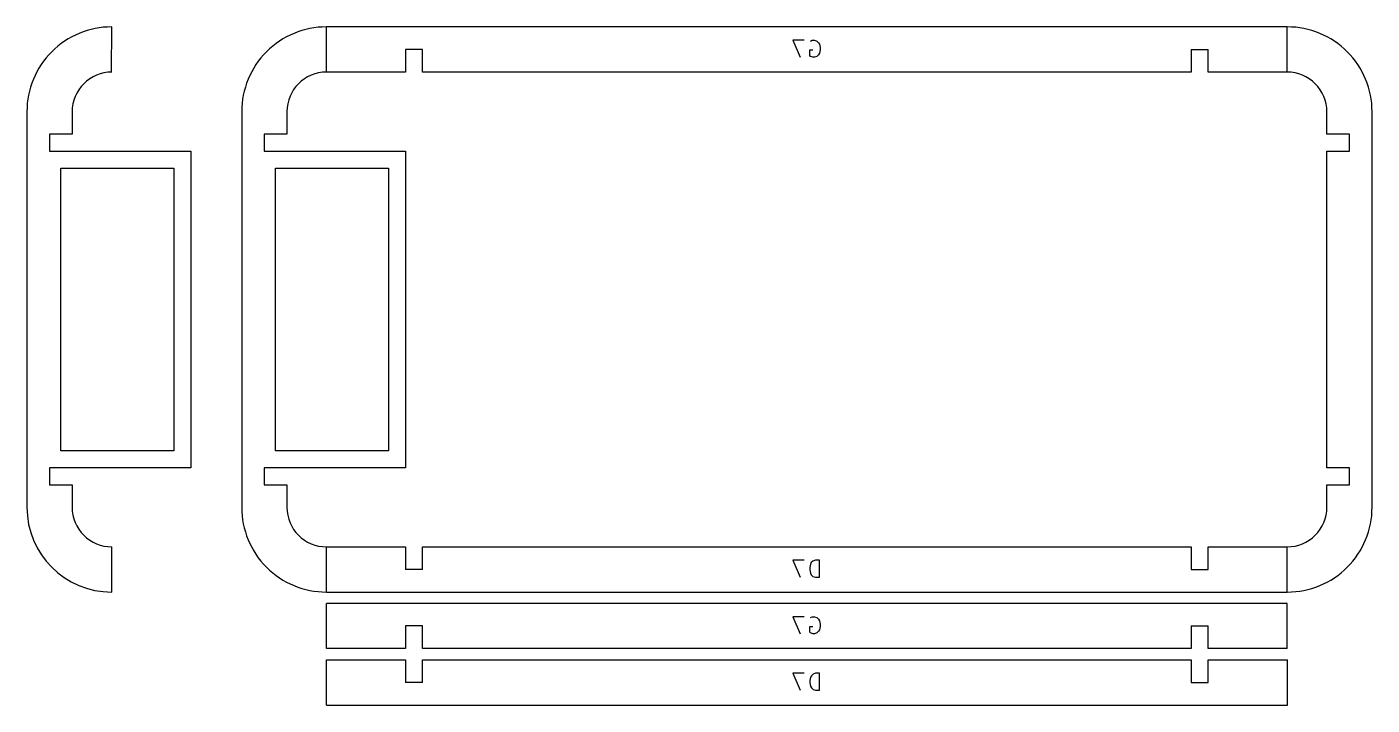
# Model space of a CAD drawing. Extents: x -23 to 215, y -135 to -15.
import ezdxf

# ---------------------------------------------------------------- set-up
doc = ezdxf.new("R2010")
doc.units = 0
doc.layers.add('BLACK', color=7, linetype='CONTINUOUS')

msp = doc.modelspace()

# ---------------------------------------------------------------- linework, layer by layer
at = {"layer": 'BLACK', "linetype": 'CONTINUOUS'}
for p, q in [((-8.011815, -22.999974), (-7.999992, -15.000003)), ((29.988168, -22.999971), (29.999991, -15)), ((199.999995, -15.000001), (29.999991, -15)), ((200, -22.999967), (199.999989, -15)), ((43.999993, -19.000001), (43.999993, -23.000001)), ((46.999993, -19.000001), (43.999993, -19.000001)), ((46.999993, -23.000001), (46.999993, -19.000001)), ((114.499994, -17.368353), (112.499994, -17.368353)), ((112.499994, -17.368353), (113.785708, -20.368353)), ((115.642851, -17.51121), (115.928566, -17.368353)), ((115.928566, -17.368353), (116.357137, -17.368353)), ((116.357137, -17.368353), (116.785708, -17.51121)), ((116.785708, -17.51121), (117.071423, -17.796924)), ((117.071423, -17.796924), (117.21428, -18.082638)), ((117.21428, -18.082638), (117.357137, -18.654067)), ((117.357137, -18.654067), (117.357137, -19.082638)), ((182.999993, -19.000004), (185.999993, -19.000004)), ((182.999993, -19.000004), (182.999993, -23.000004)), ((186, -22.999966), (185.999993, -19.000004)), ((115.499994, -20.082638), (115.499994, -19.082638)), ((115.499994, -19.082638), (116.071423, -19.082638)), ((115.642851, -20.225496), (115.499994, -20.082638)), ((116.071423, -20.368353), (115.642851, -20.225496)), ((116.357137, -20.368353), (116.071423, -20.368353)), ((116.785708, -20.225496), (116.357137, -20.368353)), ((117.071423, -19.939781), (116.785708, -20.225496)), ((117.21428, -19.654067), (117.071423, -19.939781)), ((117.357137, -19.082638), (117.21428, -19.654067)), ((43.999993, -23.000001), (29.988168, -22.999971)), ((182.999993, -23.000004), (46.999993, -23.000001)), ((199.999985, -22.999967), (186, -22.999966)), ((-22.99999, -29.999987), (-22.999994, -100)), ((-15.000022, -30.000003), (-14.999984, -34.000002)), ((14.999993, -29.999984), (14.999989, -99.999997)), ((22.999961, -30), (22.999999, -33.999999)), ((206.999983, -33.999992), (207.000014, -30.000003)), ((214.999989, -99.999969), (214.999988, -30.000001)), ((-14.999984, -34.000002), (-18.999984, -34.000002)), ((-18.999984, -34.000002), (-18.999984, -37.000002)), ((22.999999, -33.999999), (18.999999, -33.999999)), ((18.999999, -33.999999), (18.999999, -36.999999)), ((210.999983, -33.999992), (206.999983, -33.999992)), ((210.999983, -36.999992), (210.999983, -33.999992)), ((-18.999984, -37.000002), (6, -37)), ((6, -37), (5.999994, -93.000002)), ((18.999999, -36.999999), (43.999983, -36.999997)), ((43.999983, -36.999997), (43.999977, -92.999999)), ((206.999977, -92.999994), (206.999983, -36.999992)), ((206.999983, -36.999992), (210.999983, -36.999992)), ((-17, -40), (3, -40)), ((-17, -90), (-17, -40)), ((3, -40), (3, -90)), ((20.999983, -39.999997), (40.999983, -39.999997)), ((20.999983, -89.999997), (20.999983, -39.999997)), ((40.999983, -39.999997), (40.999983, -89.999997)), ((3, -90), (-17, -90)), ((40.999983, -89.999997), (20.999983, -89.999997)), ((5.999994, -93.000002), (-18.99999, -93.000004)), ((-18.99999, -93.000004), (-18.99999, -96.000004)), ((43.999977, -92.999999), (18.999993, -93.000001)), ((18.999993, -93.000001), (18.999993, -96.000001)), ((210.999977, -92.999994), (206.999977, -92.999994)), ((210.999977, -95.999994), (210.999977, -92.999994)), ((-18.99999, -96.000004), (-14.99999, -96.000004)), ((-14.99999, -96.000004), (-15.000021, -99.999993)), ((18.999993, -96.000001), (22.999993, -96.000001)), ((22.999993, -96.000001), (22.999962, -99.99999)), ((206.999977, -95.999994), (210.999977, -95.999994)), ((207.000015, -99.999993), (206.999977, -95.999994)), ((-7.999994, -115.000002), (-8.000005, -107.000035)), ((29.98816, -107.000026), (43.988145, -107.000027)), ((29.999989, -114.999999), (29.999978, -107.000032)), ((43.988145, -107.000027), (43.988152, -110.999989)), ((46.988152, -110.999989), (46.988152, -106.999989)), ((46.988152, -106.999989), (182.988152, -106.999992)), ((182.988152, -106.999992), (182.988152, -110.999992)), ((185.988152, -106.999992), (199.999977, -107.000022)), ((185.988152, -110.999992), (185.988152, -106.999992)), ((199.999987, -114.999988), (199.999976, -107.000021)), ((114.499994, -109.368353), (112.499994, -109.368353)), ((112.499994, -109.368353), (113.785708, -112.368353)), ((116.499994, -109.368353), (116.071423, -109.51121)), ((117.21428, -109.368353), (116.499994, -109.368353)), ((117.21428, -112.368353), (117.21428, -109.368353)), ((46.988152, -110.999989), (43.988152, -110.999989)), ((115.642851, -110.082638), (115.499994, -110.654067)), ((115.499994, -110.654067), (115.499994, -111.082638)), ((115.499994, -111.082638), (115.642851, -111.654067)), ((115.785708, -109.796924), (115.642851, -110.082638)), ((115.642851, -111.654067), (115.785708, -111.939781)), ((116.071423, -109.51121), (115.785708, -109.796924)), ((182.988152, -110.999992), (185.988152, -110.999992)), ((115.785708, -111.939781), (116.071423, -112.225496)), ((116.071423, -112.225496), (116.499994, -112.368353)), ((116.499994, -112.368353), (117.21428, -112.368353)), ((29.999989, -115.000001), (199.999987, -114.999988)), ((29.988175, -124.999967), (29.999998, -116.999996)), ((200.000002, -116.999997), (29.999998, -116.999996)), ((200.000007, -124.999963), (199.999996, -116.999996)), ((44, -120.999997), (44, -124.999997)), ((47, -120.999997), (44, -120.999997)), ((47, -124.999997), (47, -120.999997)), ((114.500001, -119.368349), (112.500001, -119.368349)), ((112.500001, -119.368349), (113.785715, -122.368349)), ((115.500001, -122.082634), (115.500001, -121.082634)), ((115.500001, -121.082634), (116.07143, -121.082634)), ((115.642858, -119.511206), (115.928573, -119.368349)), ((115.928573, -119.368349), (116.357144, -119.368349)), ((116.357144, -119.368349), (116.785715, -119.511206)), ((116.785715, -119.511206), (117.07143, -119.79692)), ((117.07143, -119.79692), (117.214287, -120.082634)), ((117.214287, -120.082634), (117.357144, -120.654063)), ((117.357144, -121.082634), (117.214287, -121.654063)), ((117.357144, -120.654063), (117.357144, -121.082634)), ((183, -121), (186, -121)), ((183, -121), (183, -125)), ((186.000007, -124.999962), (186, -121)), ((115.642858, -122.225492), (115.500001, -122.082634)), ((116.07143, -122.368349), (115.642858, -122.225492)), ((116.357144, -122.368349), (116.07143, -122.368349)), ((116.785715, -122.225492), (116.357144, -122.368349)), ((117.07143, -121.939777), (116.785715, -122.225492)), ((117.214287, -121.654063), (117.07143, -121.939777)), ((44, -124.999997), (29.988175, -124.999967)), ((183, -125), (47, -124.999997)), ((199.999992, -124.999963), (186.000007, -124.999962)), ((30.000008, -127.000034), (43.999993, -127.000035)), ((30.011837, -135.000007), (30.011826, -127.00004)), ((43.999993, -127.000035), (44, -130.999997)), ((47, -130.999997), (47, -126.999997)), ((47, -126.999997), (183, -127)), ((183, -127), (183, -131)), ((186, -127), (200.011825, -127.00003)), ((186, -131), (186, -127)), ((200.011835, -134.999996), (200.011824, -127.000029)), ((114.511842, -129.368361), (112.511842, -129.368361)), ((112.511842, -129.368361), (113.797556, -132.368361)), ((115.654699, -130.082646), (115.511842, -130.654075)), ((115.511842, -130.654075), (115.511842, -131.082646)), ((115.797556, -129.796932), (115.654699, -130.082646)), ((116.083271, -129.511218), (115.797556, -129.796932)), ((116.511842, -129.368361), (116.083271, -129.511218)), ((117.226128, -129.368361), (116.511842, -129.368361)), ((117.226128, -132.368361), (117.226128, -129.368361)), ((47, -130.999997), (44, -130.999997)), ((115.511842, -131.082646), (115.654699, -131.654075)), ((115.654699, -131.654075), (115.797556, -131.939789)), ((115.797556, -131.939789), (116.083271, -132.225504)), ((116.083271, -132.225504), (116.511842, -132.368361)), ((116.511842, -132.368361), (117.226128, -132.368361)), ((183, -131), (186, -131)), ((30.011837, -135.000009), (200.011835, -134.999996))]:
    msp.add_line(p, q, dxfattribs=at)
at = {"layer": 'BLACK'}
for centre, radius, start, end in [((-7.999993, -30.000003), 15.000001, 89.99999618, 179.99999618), ((29.99999, -30), 15.000001, 89.99999618, 179.99999618), ((200, -30), 15.000001, -0.00000382, 90.00004202), ((-7.999993, -30.000003), 7.000029, 89.99993452, 180), ((30, -30), 7.000039, 90.00001637, 180), ((200, -30), 7.000034, -0.00002456, 90.00012278), ((-7.999993, -100.000001), 15.000001, -180.00000382, -90.00000382), ((-7.99999, -100), 7.00003, -180.0000573, -90.00002456), ((29.99999, -100), 14.999999, -180.00001146, -90.00000382), ((30, -100), 7.000027, -180.00008185, -90.00008185), ((200, -100), 7.000014, -90.00018826, 0.0000573), ((200, -100), 14.999989, -90.00004966, 0.00000382)]:
    msp.add_arc(centre, radius, start, end, dxfattribs=at)

doc.saveas('drawing.dxf')
